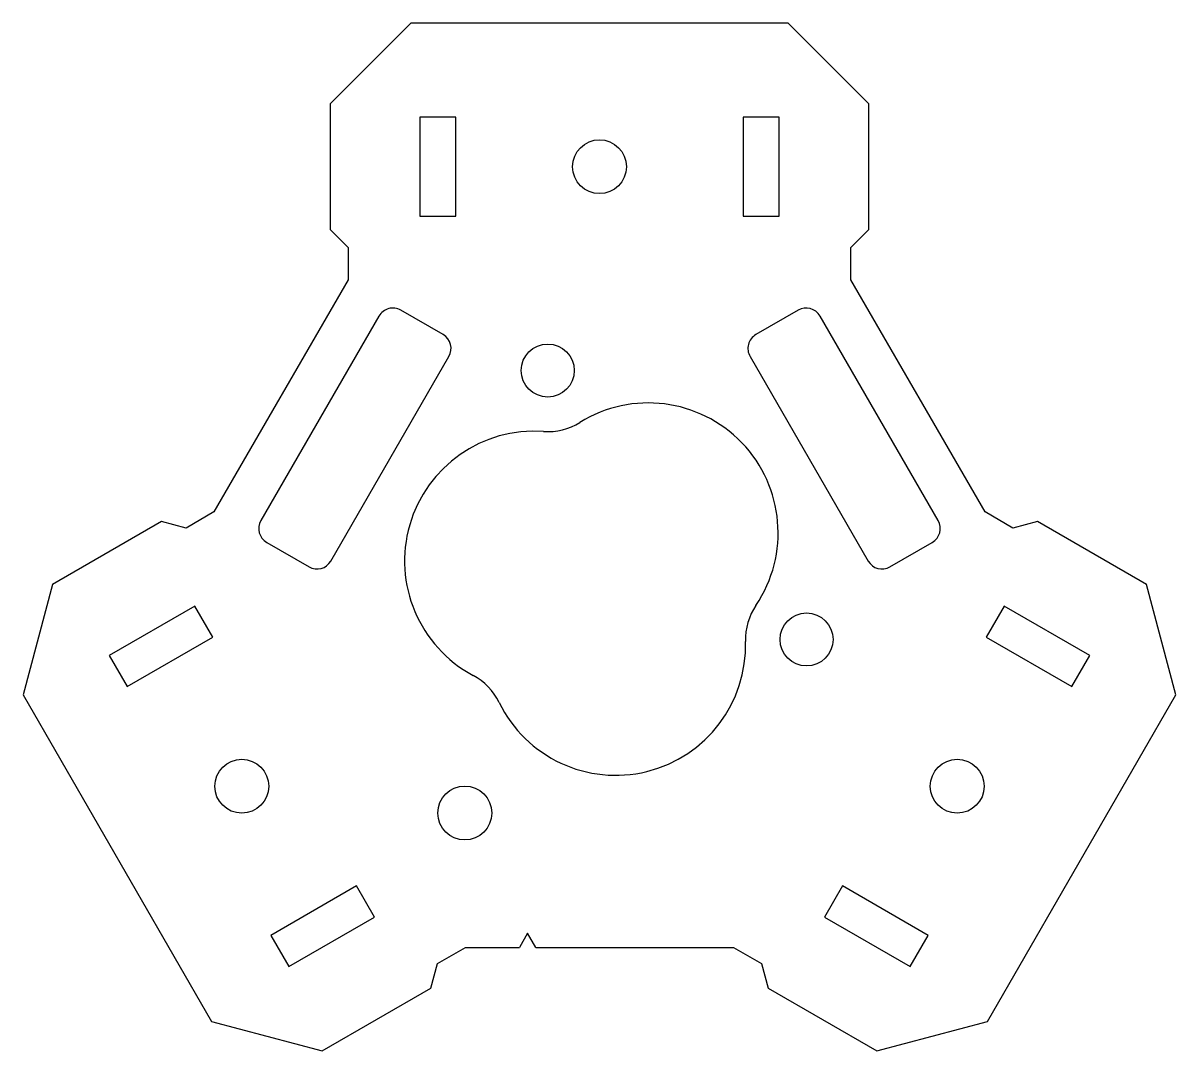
# Model space of a CAD drawing. Extents: x -32.1 to 32.1, y -26.2 to 31.
import ezdxf

# ---------------------------------------------------------------- set-up
doc = ezdxf.new("R2010")
doc.units = 0
doc.layers.get('0').update_dxf_attribs({"linetype": 'CONTINUOUS'})

msp = doc.modelspace()

# ---------------------------------------------------------------- linework, layer by layer
at = {"color": 7, "linetype": 'CONTINUOUS'}
for p, q in [((-10.5, 31), (-15, 26.5)), ((10.5, 31), (-10.5, 31)), ((15, 26.5), (10.5, 31)), ((-15, 26.5), (-15, 19.5)), ((15, 19.5), (15, 26.5)), ((-8, 25.75), (-10, 25.75)), ((-10, 25.75), (-10, 20.25)), ((-8, 20.25), (-8, 25.75)), ((10, 25.75), (8, 25.75)), ((8, 25.75), (8, 20.25)), ((10, 20.25), (10, 25.75)), ((-10, 20.25), (-8, 20.25)), ((8, 20.25), (10, 20.25)), ((-15, 19.5), (-14, 18.5)), ((14, 18.5), (15, 19.5)), ((-14, 18.5), (-14, 16.704)), ((14, 16.704), (14, 18.5)), ((-14, 16.704), (-21.466, 3.772)), ((21.466, 3.772), (14, 16.704)), ((-8.709, 13.649), (-11.064, 15.009)), ((11.064, 15.009), (8.709, 13.649)), ((-12.28, 14.683), (-18.856, 3.293)), ((18.856, 3.293), (12.28, 14.683)), ((-14.959, 1.043), (-8.383, 12.433)), ((8.383, 12.433), (14.959, 1.043)), ((-24.387, 3.24), (-30.45, -0.26)), ((-23.021, 2.874), (-24.387, 3.24)), ((-21.466, 3.772), (-23.021, 2.874)), ((23.021, 2.874), (21.466, 3.772)), ((24.387, 3.24), (23.021, 2.874)), ((30.45, -0.26), (24.387, 3.24)), ((-18.53, 2.077), (-16.174, 0.717)), ((16.174, 0.717), (18.53, 2.077)), ((-30.45, -0.26), (-32.097, -6.407)), ((32.097, -6.407), (30.45, -0.26)), ((-22.537, -1.465), (-27.3, -4.215)), ((-21.537, -3.197), (-22.537, -1.465)), ((22.537, -1.465), (21.537, -3.197)), ((27.3, -4.215), (22.537, -1.465)), ((-26.3, -5.947), (-21.537, -3.197)), ((21.537, -3.197), (26.3, -5.947)), ((-27.3, -4.215), (-26.3, -5.947)), ((26.3, -5.947), (27.3, -4.215)), ((-32.097, -6.407), (-21.597, -24.593)), ((21.597, -24.593), (32.097, -6.407)), ((-13.537, -17.053), (-18.3, -19.803)), ((-12.537, -18.785), (-13.537, -17.053)), ((13.537, -17.053), (12.537, -18.785)), ((18.3, -19.803), (13.537, -17.053)), ((-17.3, -21.535), (-12.537, -18.785)), ((12.537, -18.785), (17.3, -21.535)), ((-18.3, -19.803), (-17.3, -21.535)), ((-4, -19.676), (-4.462, -20.476)), ((-3.538, -20.476), (-4, -19.676)), ((17.3, -21.535), (18.3, -19.803)), ((-9.021, -21.374), (-7.466, -20.476)), ((-7.466, -20.476), (-4.462, -20.476)), ((-3.538, -20.476), (7.466, -20.476)), ((7.466, -20.476), (9.021, -21.374)), ((-9.387, -22.74), (-9.021, -21.374)), ((9.021, -21.374), (9.387, -22.74)), ((-15.45, -26.24), (-9.387, -22.74)), ((9.387, -22.74), (15.45, -26.24)), ((-21.597, -24.593), (-15.45, -26.24)), ((15.45, -26.24), (21.597, -24.593))]:
    msp.add_line(p, q, dxfattribs=at)
for centre, radius in [((0, 23), 1.5), ((-2.883, 11.648), 1.475), ((11.53, -3.327), 1.475), ((-19.919, -11.5), 1.5), ((19.919, -11.5), 1.5), ((-7.5, -12.99), 1.5)]:
    msp.add_circle(centre, radius, dxfattribs=at)
for centre, radius, start, end in [((-11.509, 14.238), 0.89, 60, 150), ((11.509, 14.238), 0.89, 30, 120), ((-9.154, 12.878), 0.89, 330, 60), ((9.154, 12.878), 0.89, 120, 210), ((2.717, 2.615), 7.229, 326.00678, 121.79989), ((-2.883, 11.648), 3.4, 266.00678, 301.79989), ((-3.624, 1.046), 7.229, 86.00678, 241.79989), ((-18.085, 2.848), 0.89, 150, 240), ((18.085, 2.848), 0.89, 300, 30), ((-15.729, 1.488), 0.89, 240, 330), ((15.729, 1.488), 0.89, 210, 300), ((11.53, -3.327), 3.4, 146.00678, 181.79989), ((0.906, -3.661), 7.229, 206.00678, 1.79989), ((-8.646, -8.321), 3.4, 26.00678, 61.79989)]:
    msp.add_arc(centre, radius, start, end, dxfattribs=at)

doc.saveas('drawing.dxf')
